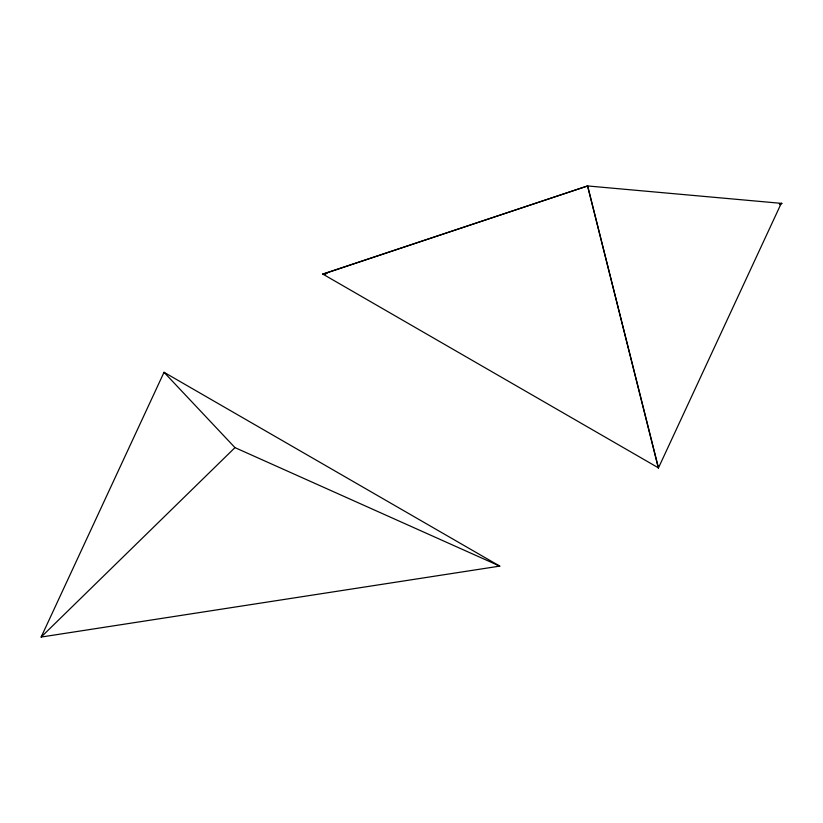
<?xml version="1.0" encoding="UTF-8"?>
<svg xmlns="http://www.w3.org/2000/svg" width="823" height="823" viewBox="0 0 823 823"><rect width="100%" height="100%" fill="white"/><g stroke="black" fill="none" stroke-linecap="round" stroke-linejoin="round"><path stroke-width="1.23" d="M41.15 637.053L164.034 372.284L499.756 566.111L41.15 637.053L234.977 447.619L499.756 566.111L497.246 565.72M781.243 203.363L658.359 468.133L587.601 185.947L322.76 274.059L658.482 467.886L587.601 185.947L323.141 274.11L326.957 273.524M779.628 204.67L781.85 203.394L587.601 185.947M779.309 203.785L781.85 203.394M322.76 274.059L325.26 274.44M164.034 372.284L234.977 447.619"/></g></svg>
